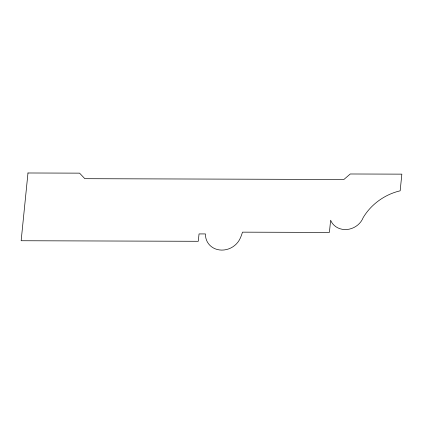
<?xml version="1.0" encoding="UTF-8"?>
<svg xmlns="http://www.w3.org/2000/svg" width="423" height="423" viewBox="0 0 423 423"><rect width="100%" height="100%" fill="white"/><g stroke="black" fill="none" stroke-linecap="round" stroke-linejoin="round"><path stroke-width="0.63" d="M27.981 172.986L21.15 240.74L198.297 241.29L199.037 233.919L205.488 233.935A18.522 16.608 -28.7 0 0 219.563 249.951A18.522 16.608 -28.7 0 0 240.19 238.339A44.129 39.561 -28.7 0 0 242.464 232.153L329.401 232.423L330.627 220.235A17.803 15.958 -28.7 0 0 346.865 229.504A17.803 15.958 -28.7 0 0 363.204 217.559A53.806 48.233 -28.7 0 1 400.169 190.81L401.85 174.144L350.265 173.985L343.873 179.495L84.843 178.691L79.566 173.144L27.981 172.986"/></g></svg>
